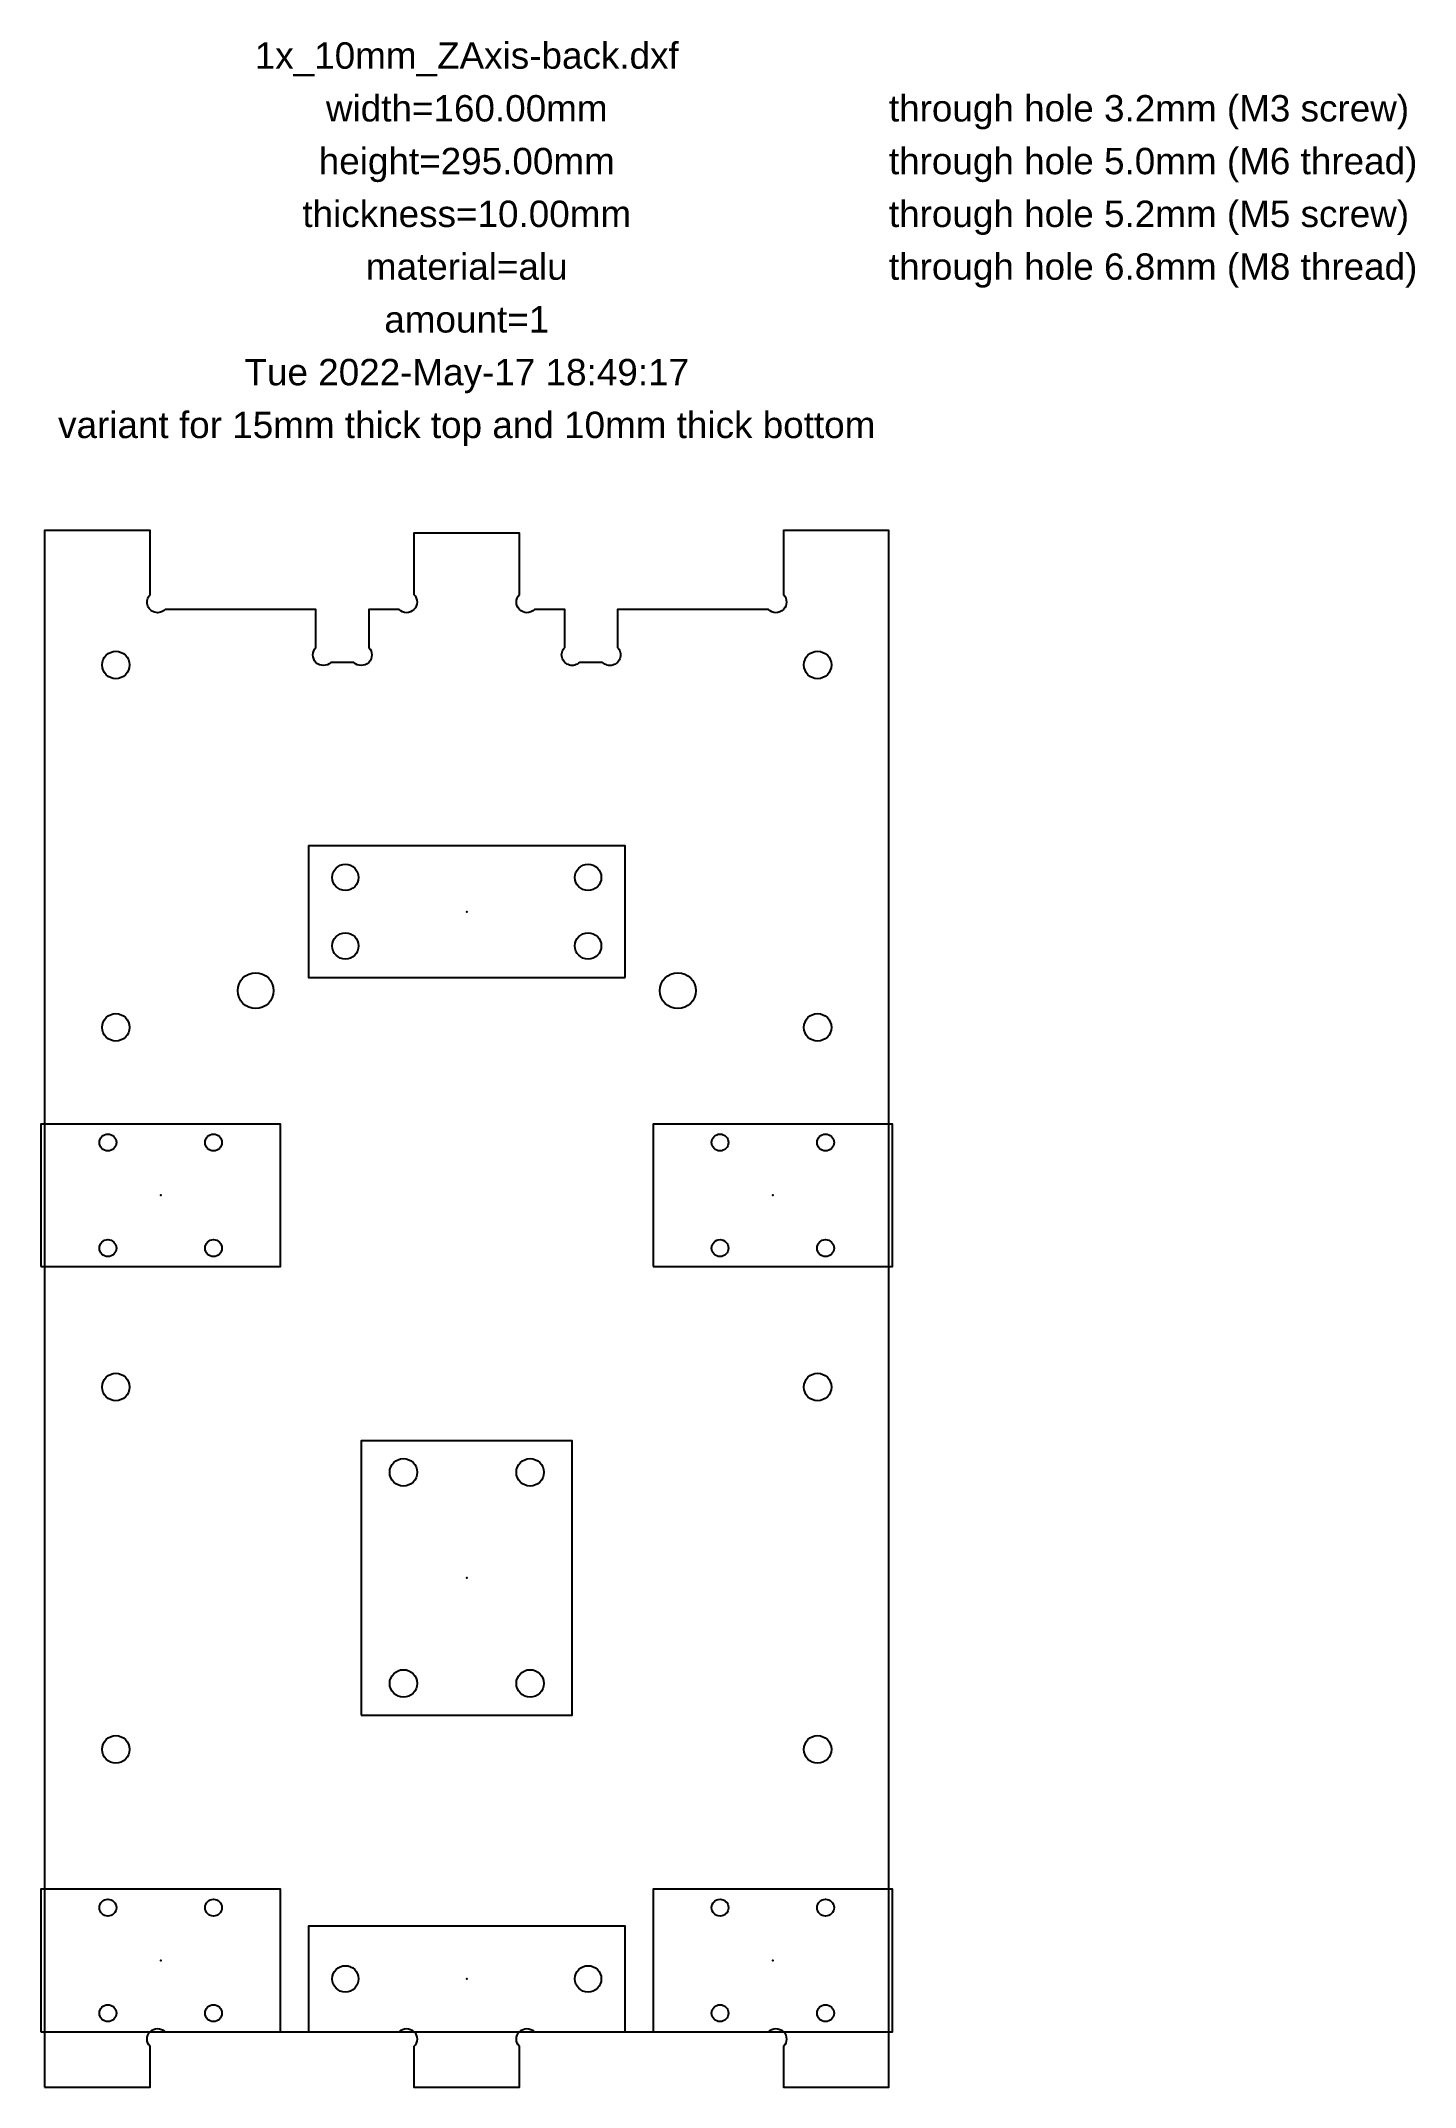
# Model space of a CAD drawing. Header units: millimetres. Extents: x -81 to 180, y -10 to 378.
import ezdxf
from ezdxf.enums import TextEntityAlignment as Align

# ---------------------------------------------------------------- set-up
doc = ezdxf.new("R2010")
doc.units = ezdxf.units.MM
for name, color, linetype in [('annotation', 7, 'Continuous'), ('outline', 2, 'Continuous'), ('th32', 3, 'Continuous'), ('th50', 7, 'Continuous'), ('th52', 30, 'Continuous'), ('th68', 2, 'Continuous')]:
    doc.layers.add(name, color=color, linetype=linetype)
doc.styles.add('LiberationSans', font='LiberationSans-Regular.ttf')

msp = doc.modelspace()

# ---------------------------------------------------------------- linework, layer by layer
msp.add_lwpolyline([(-80, -10), (-60, -10), (-60, -2.33, -1), (-57.17, 0.5), (-12.83, 0.5, -1), (-10, -2.33), (-10, -10), (10, -10), (10, -2.33, -1), (12.83, 0.5), (57.17, 0.5, -1), (60, -2.33), (60, -10), (80, -10), (80, 285), (60, 285), (60, 272.83, -1), (57.17, 270), (28.57, 270), (28.57, 262.83, -1), (25.74, 260), (21.4, 260, -1), (18.57, 262.83), (18.57, 270), (12.83, 270, -1), (10, 272.83), (10, 284.5), (-10, 284.5), (-10, 272.83, -1), (-12.83, 270), (-18.57, 270), (-18.57, 262.83, -1), (-21.4, 260), (-25.74, 260, -1), (-28.57, 262.83), (-28.57, 270), (-57.17, 270, -1), (-60, 272.83), (-60, 285), (-80, 285)], format="xyb", close=True)
at = {"layer": 'outline'}
for points in [[(30, 200.25), (30, 225.25), (-30, 225.25), (-30, 200.25)], [(-80.7, 145.5), (-35.3, 145.5), (-35.3, 172.5), (-80.7, 172.5)], [(35.3, 145.5), (80.7, 145.5), (80.7, 172.5), (35.3, 172.5)], [(-20, 60.5), (20, 60.5), (20, 112.5), (-20, 112.5)], [(-80.7, 0.5), (-35.3, 0.5), (-35.3, 27.5), (-80.7, 27.5)], [(35.3, 0.5), (80.7, 0.5), (80.7, 27.5), (35.3, 27.5)], [(30, 0.5), (30, 20.5), (-30, 20.5), (-30, 0.5)]]:
    msp.add_lwpolyline(points, close=True, dxfattribs=at)
for p in [(0, 212.75), (-58, 159), (58, 159), (0, 86.5), (-58, 14), (58, 14), (0, 10.5)]:
    msp.add_point(p, dxfattribs=at)
at = {"layer": 'th32'}
for centre in [(-68, 169), (-48, 169), (48, 169), (68, 169), (-68, 149), (-48, 149), (48, 149), (68, 149), (-68, 24), (-48, 24), (48, 24), (68, 24), (-68, 4), (-48, 4), (48, 4), (68, 4)]:
    msp.add_circle(centre, 1.6, dxfattribs=at)
at = {"layer": 'th50'}
for centre in [(-23, 219.25), (23, 219.25), (-23, 206.25), (23, 206.25), (-23, 10.5), (23, 10.5)]:
    msp.add_circle(centre, 2.5, dxfattribs=at)
at = {"layer": 'th52'}
for centre in [(-66.5, 259.5), (66.5, 259.5), (-66.5, 190.83), (66.5, 190.83), (-66.5, 122.67), (66.5, 122.67), (-12, 106.5), (12, 106.5), (-12, 66.5), (12, 66.5), (-66.5, 54), (66.5, 54)]:
    msp.add_circle(centre, 2.6, dxfattribs=at)
at = {"layer": 'th68'}
for centre in [(-40, 197.78), (40, 197.78)]:
    msp.add_circle(centre, 3.4, dxfattribs=at)

# ---------------------------------------------------------------- texts
at = {"layer": 'annotation', "style": 'LiberationSans'}
for s, p in [('1x_10mm_ZAxis-back.dxf', (0, 375)), ('width=160.00mm', (0, 365)), ('height=295.00mm', (0, 355)), ('thickness=10.00mm', (0, 345)), ('material=alu', (0, 335)), ('amount=1', (0, 325)), ('Tue 2022-May-17 18:49:17', (0, 315)), ('variant for 15mm thick top and 10mm thick bottom', (0, 305))]:
    msp.add_text(s, height=5, dxfattribs=at).set_placement(p, align=Align.MIDDLE_CENTER)
at = {"layer": 'th32', "style": 'LiberationSans'}
msp.add_text('through hole 3.2mm (M3 screw)', height=5, dxfattribs=at).set_placement((80, 365), align=Align.MIDDLE_LEFT)
at = {"layer": 'th50', "style": 'LiberationSans'}
msp.add_text('through hole 5.0mm (M6 thread)', height=5, dxfattribs=at).set_placement((80, 355), align=Align.MIDDLE_LEFT)
at = {"layer": 'th52', "style": 'LiberationSans'}
msp.add_text('through hole 5.2mm (M5 screw)', height=5, dxfattribs=at).set_placement((80, 345), align=Align.MIDDLE_LEFT)
at = {"layer": 'th68', "style": 'LiberationSans'}
msp.add_text('through hole 6.8mm (M8 thread)', height=5, dxfattribs=at).set_placement((80, 335), align=Align.MIDDLE_LEFT)

doc.saveas('drawing.dxf')
